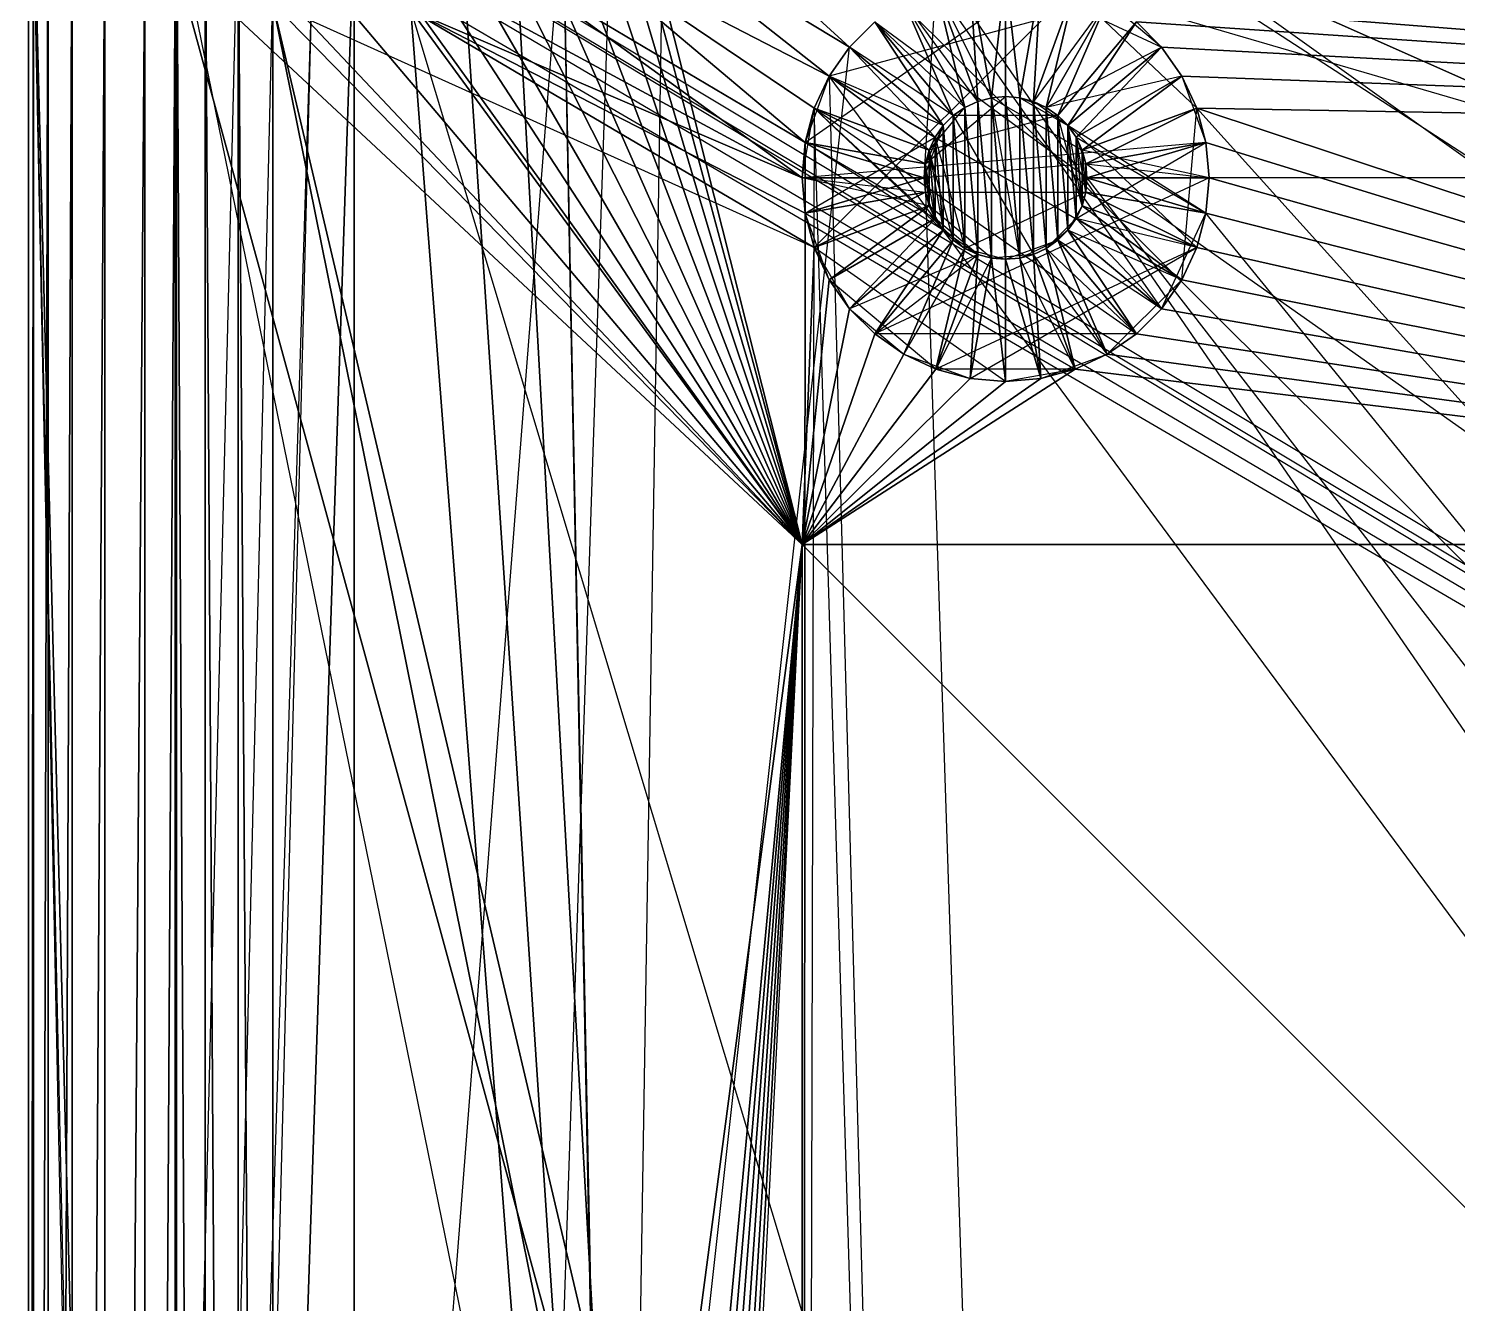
# Model space of a CAD drawing. Extents: x -139 to 143, y -92 to 96.
# Drawn here: x -138.63 to -97.39, y 39.6 to 76.38 of the extents above; entities that cross this region are included whole.
import ezdxf

# ---------------------------------------------------------------- set-up
doc = ezdxf.new("R2010")
doc.units = 0
doc.layers.get('0').update_dxf_attribs({"linetype": 'CONTINUOUS'})

msp = doc.modelspace()

# ---------------------------------------------------------------- linework, layer by layer
at = {"color": 7}
for points in [[(133.958, 95.572, -0.822), (-129.233, 95.572, -0.822), (-124.985, 91.342, -0.822), (133.958, 95.572, -0.822), (-129.233, 95.572, -0.822), (-124.985, 91.342, -0.822), (-129.233, 95.572, -0.822), (-125.885, 91.972, -0.822), (-124.985, 91.342, -0.822), (-125.885, 91.972, -0.822), (-129.233, 95.572, -0.822), (-126.943, 92.465, -0.822), (-125.885, 91.972, -0.822), (-126.943, 92.465, -0.822), (-129.233, 95.572, -0.822), (-128.07, 92.768, -0.822), (-126.943, 92.465, -0.822), (-128.07, 92.768, -0.822), (-129.233, 95.572, -0.822), (-129.233, 92.869, -0.822), (-128.07, 92.768, -0.822), (143.358, -83.022, -0.587)], [(-129.233, -89.72, -0.822), (-129.233, 92.869, -0.587), (-129.233, 95.572, -0.822), (-129.233, 95.572, -0.587), (-129.233, 92.869, -0.587), (-129.233, 95.572, -0.822), (-129.233, 92.869, -0.587), (-129.233, 92.869, -0.822), (-129.233, 95.572, -0.822), (133.958, -92.422, -0.822)], [(133.958, 95.572, 5.052), (-129.233, 95.572, -0.587), (133.958, 95.572, 5.052), (-129.233, 95.572, 5.052), (-129.233, 95.572, -0.587), (-129.233, -92.422, -0.587), (133.958, -92.422, -0.822), (-129.233, -92.422, -0.822), (-129.233, -92.422, -0.587), (-129.233, -92.422, -0.587), (133.958, -92.422, -0.587)], [(132.326, -92.279, 5.052), (-127.601, -92.279, 5.052), (-126.019, -91.855, 5.052), (132.326, -92.279, 5.052), (-127.601, -92.279, 5.052), (133.958, -92.422, 5.052), (-129.233, -92.422, 5.052), (-127.601, -92.279, 5.052), (-121.422, 91.342, 5.052), (126.757, 92.214, 5.052)], [(126.147, 91.342, 5.287), (-121.422, 91.342, 5.052), (126.147, 91.342, 5.287), (-121.422, 91.342, 5.287), (-121.422, 91.342, 5.052), (-131.583, 79.906, -5.287), (-131.583, 77.107, -0.587), (-131.583, 79.906, -0.587), (-131.583, 79.906, -5.287), (-131.583, 77.107, -0.587), (-131.583, -73.958, -0.587), (-131.583, 77.107, -0.117), (-131.583, 77.107, -0.587), (-131.583, 79.906, -5.287), (-131.583, -73.958, -0.587), (-131.583, 77.107, -0.587), (-131.583, 79.906, -5.287), (-131.583, -76.757, -5.287)], [(-122.94, -80.732, 5.287), (-66.961, 61.498, 5.287), (-122.536, 86.172, 5.287), (-121.422, 91.342, 5.287), (-66.961, 61.498, 5.287), (-121.422, -88.192, 5.287)], [(69.399, 47.859, 5.287), (-121.422, 91.342, 5.287), (-17.612, 73.247, 5.287), (-57.561, 73.247, 5.287), (-121.422, 91.342, 5.287), (-66.961, 12.149, 5.287), (-57.561, 21.549, 5.287), (-66.961, -9, 5.287), (-66.961, 12.149, 5.287), (-66.961, 61.498, 5.287), (-57.561, 21.549, 5.287), (-66.961, 12.149, 5.287), (-66.961, 61.498, 5.287), (-57.561, 21.549, 5.287), (-66.961, 61.498, 5.287), (-57.561, 73.247, 5.287), (-57.561, 21.549, 5.287), (-122.536, 86.172, 5.287), (-66.961, 61.498, 5.287), (-116.309, 61.498, 5.287), (-122.536, 86.172, 5.287), (-17.612, 73.247, 5.287), (-121.422, 91.342, 5.287), (126.147, 91.342, 5.287)], [(133.958, -92.422, -0.587), (-134.403, -78.774, -0.822), (-134.403, 81.923, -5.287), (-134.403, 81.923, -0.822), (-134.403, -78.774, -0.822), (-134.403, 81.923, -5.287), (-134.403, -78.774, -0.822), (-134.403, -78.774, -5.287), (-134.403, 81.923, -5.287), (-134.403, -75.211, 5.287), (-134.403, 78.361, 5.052), (-134.403, 78.361, 5.287), (-134.403, -75.211, 5.287), (-134.403, 78.361, 5.052), (-134.403, -75.211, 5.287), (-134.403, -75.211, 5.052), (-134.403, 78.361, 5.052), (128.158, 89.521, -5.287), (-122.968, 88.522, -5.287), (127.692, 88.522, -5.287)], [(124.893, -85.372, -0.587), (-122.968, -85.372, -5.287), (127.692, -85.372, -5.287), (-120.169, -85.372, -0.587), (-122.968, -85.372, -5.287), (124.893, -85.372, -0.587), (-120.169, -85.372, -0.587), (-122.968, -85.372, -5.287), (-120.169, -85.372, -0.587), (-122.968, -85.372, -0.587), (-122.968, -85.372, -5.287), (-120.169, 88.522, -0.117), (124.893, 88.522, -0.587), (-120.169, 88.522, -0.587), (-120.169, 88.522, -0.117), (124.893, 88.522, -0.587), (-120.169, 88.522, -0.117), (124.893, 88.522, -0.117)], [(-5.708, 77.858, -0.117), (-66.961, 61.498, -0.117), (-57.561, 21.549, -0.117), (-57.561, 73.247, -0.117), (-66.961, 61.498, -0.117), (-57.561, 21.549, -0.117), (-66.961, 12.149, -0.117), (-57.561, -18.4, -0.117), (-57.561, 21.549, -0.117), (-57.561, 21.549, -0.117), (-66.961, 61.498, -0.117), (-66.961, 12.149, -0.117), (-57.561, 21.549, -0.117), (-104.914, 74.082, -0.117), (-66.961, 61.498, -0.117), (-57.561, 73.247, -0.117), (-104.914, 74.082, -0.117), (-120.169, 88.522, -0.117), (-57.561, 73.247, -0.117), (-5.708, 77.858, -0.117), (-120.169, 88.522, -0.117), (-120.169, 88.522, -0.117), (-5.708, 77.858, -0.117)], [(124.893, 88.522, -0.117), (-120.169, 88.522, -0.117), (-66.961, 61.498, -0.117), (-104.649, 73.093, -0.117), (-104.559, 72.072, -0.117), (-66.961, 61.498, -0.117)], [(-135.931, -83.022, 5.287), (-122.638, 87.335, 5.287)], [(-138.633, -83.022, 5.052), (-138.633, 86.172, -0.587), (-138.633, 86.172, 5.052), (-138.633, -83.022, 5.052), (-138.633, -83.022, -0.587), (-138.633, 86.172, -0.587), (-138.633, -83.022, 5.052), (-138.633, -83.022, -0.587), (-138.633, 86.172, -0.587), (-138.633, -83.022, -0.587), (-138.633, 86.172, -0.822), (-138.633, 86.172, -0.587), (-138.633, 86.172, -0.822), (-138.633, -83.022, -0.587), (-138.633, -83.022, -0.822), (-138.633, 86.172, -0.822), (140.553, 85.009, -0.822)], [(143.358, -83.022, -0.822), (-138.633, 86.172, -0.822), (-134.403, 81.923, -0.822), (-135.033, 82.823, -0.822), (-138.633, 86.172, -0.822), (-134.403, 81.923, -0.822), (-138.633, 86.172, -0.822), (-134.403, -78.774, -0.822), (-134.403, 81.923, -0.822), (-138.633, 86.172, -0.822), (-135.033, 82.823, -0.822), (-135.527, 83.881, -0.822), (-138.633, 86.172, -0.822), (-138.633, -83.022, -0.822)], [(-134.403, -78.774, -0.822), (-138.633, 86.172, -0.822), (-138.633, -83.022, -0.822), (-138.633, 86.172, -0.822), (-135.527, 83.881, -0.822), (-135.829, 85.009, -0.822), (-138.633, 86.172, -0.822), (-134.403, -78.774, -0.822)], [(-134.403, -78.774, -0.822), (-138.633, 86.172, -0.822), (-135.829, 85.009, -0.822), (-135.931, 86.172, -0.822), (-138.633, 86.172, -0.822), (-135.033, -79.674, -0.822)], [(140.655, 86.172, -0.822), (-135.931, 86.172, -0.587), (-138.633, 86.172, -0.822), (-135.931, 86.172, -0.822), (-135.931, 86.172, -0.587), (-138.633, 86.172, -0.822), (-135.931, 86.172, -0.587), (-138.633, 86.172, -0.587), (-138.633, 86.172, -0.822), (-135.275, -75.822, 5.052), (-134.403, 78.361, 5.052), (-134.403, -75.211, 5.052)], [(-138.633, -83.022, 5.052), (-138.49, 84.54, 5.052), (-138.633, -83.022, 5.052), (-138.633, 86.172, 5.052), (-138.49, 84.54, 5.052), (143.215, -81.39, 5.052)], [(-123.433, -79.674, 5.287), (-116.309, 61.498, 5.287), (-122.638, 85.009, 5.287), (-122.536, 86.172, 5.287), (-116.309, 61.498, 5.287), (-124.103, -78.717, 5.287)], [(-124.103, -78.717, 5.287), (-116.309, 61.498, 5.287), (-122.94, 83.881, 5.287), (-122.638, 85.009, 5.287), (-116.309, 61.498, 5.287), (-124.929, -77.892, 5.287)], [(-138.633, -83.022, 5.052), (-138.49, 84.54, 5.052), (-138.49, -81.39, 5.052)], [(-138.49, -81.39, 5.052), (-138.49, 84.54, 5.052), (-138.066, 82.957, 5.052), (-138.49, -81.39, 5.052)], [(-135.527, 83.881, -0.587), (140.655, -83.022, -0.587)], [(-135.527, 83.881, 5.287), (143.358, -83.022, 5.052)], [(-124.929, -77.892, 5.287), (-116.309, 61.498, 5.287), (-123.433, 82.823, 5.287), (-122.94, 83.881, 5.287), (-116.309, 61.498, 5.287), (-125.885, -77.222, 5.287)], [(-138.49, -81.39, 5.052), (-138.066, 82.957, 5.052), (-138.066, -79.808, 5.052)], [(-138.066, -79.808, 5.052), (-138.066, 82.957, 5.052), (-137.374, 81.472, 5.052), (-138.066, -79.808, 5.052)], [(-135.033, 82.823, 5.287), (-116.309, -9, 5.287)], [(-125.885, -77.222, 5.287), (-116.309, 61.498, 5.287), (-124.103, 81.867, 5.287), (-123.433, 82.823, 5.287), (-116.309, 61.498, 5.287), (-126.943, -76.729, 5.287)], [(-133.538, -77.892, -5.287), (-134.364, 81.867, -5.287), (-134.403, 81.923, -5.287), (-134.364, -78.717, -5.287), (-134.364, 81.867, -5.287), (-134.403, 81.923, -5.287), (-134.364, -78.717, -5.287), (-134.403, 81.923, -5.287), (-134.403, -78.774, -5.287)], [(-132.582, -77.222, -5.287), (-133.538, 81.042, -5.287), (-134.364, 81.867, -5.287), (-133.538, -77.892, -5.287), (-133.538, 81.042, -5.287), (-134.364, 81.867, -5.287), (-134.364, 81.867, -5.287), (-134.364, -78.717, -5.287)], [(-126.943, -76.729, 5.287), (-116.309, 61.498, 5.287), (-124.929, 81.042, 5.287), (-124.103, 81.867, 5.287), (-116.309, 61.498, 5.287), (-128.07, -76.427, 5.287)], [(-138.066, -79.808, 5.052), (-137.374, 81.472, 5.052), (-137.374, -78.323, 5.052)], [(-137.374, -78.323, 5.052), (-137.374, 81.472, 5.052), (-136.434, 80.13, 5.052), (-137.374, -78.323, 5.052)], [(-116.309, 1.575, -0.117), (-131.583, 77.107, -0.117), (-131.583, -73.958, -0.117), (-114.934, 75.849, -0.117), (-122.033, 80.13, -0.117), (-115.522, 75.01, -0.117), (-114.934, 75.849, -0.117), (-122.033, 80.13, -0.117), (-114.934, 75.849, -0.117), (-121.093, 81.472, -0.117)], [(-121.093, 81.472, -0.117), (-114.934, 75.849, -0.117), (-114.21, 76.573, -0.117)], [(-135.275, -75.822, 5.287), (-131.524, 79.879, 5.287), (-134.403, 78.361, 5.287), (-132.582, 80.372, 5.287), (-131.524, 79.879, 5.287), (-132.582, 80.372, 5.287), (-134.403, 78.361, 5.287), (-133.538, 81.042, 5.287), (-132.582, 80.372, 5.287), (-136.434, -76.98, 5.287)], [(-131.583, -76.757, -5.287), (-132.582, 80.372, -5.287), (-133.538, 81.042, -5.287), (-132.582, -77.222, -5.287), (-132.582, 80.372, -5.287), (-133.538, 81.042, -5.287), (-133.538, 81.042, -5.287), (-133.538, -77.892, -5.287)], [(-128.07, -76.427, 5.287), (-116.309, 61.498, 5.287), (-125.885, 80.372, 5.287), (-124.929, 81.042, 5.287), (-116.309, 61.498, 5.287), (-129.233, -76.325, 5.287)], [(-137.374, -78.323, 5.052), (-136.434, 80.13, 5.052), (-136.434, -76.98, 5.052)], [(-136.434, -76.98, 5.052), (-136.434, 80.13, 5.052), (-135.275, 78.971, 5.052), (-136.434, -76.98, 5.052)], [(-129.233, -76.325, 5.287), (-116.309, 61.498, 5.287), (-126.943, 79.879, 5.287), (-125.885, 80.372, 5.287), (-116.309, 61.498, 5.287), (-134.403, 78.361, 5.287), (-116.309, 12.149, 5.287), (-134.403, -75.211, 5.287), (-134.403, 78.361, 5.287), (-116.309, 61.498, 5.287), (-128.07, 79.576, 5.287), (-126.943, 79.879, 5.287), (-116.309, 61.498, 5.287), (-116.309, -58.348, 5.287)], [(137.306, -77.222, -5.287), (-132.582, 80.372, -5.287), (-131.583, -76.757, -5.287), (-131.583, 79.906, -5.287), (-132.582, 80.372, -5.287), (-132.582, 80.372, -5.287), (-132.582, -77.222, -5.287)], [(-119.977, -84.655, -0.117), (-123.191, 78.971, -0.117), (-115.522, 75.01, -0.117), (-122.033, 80.13, -0.117), (-123.191, 78.971, -0.117), (-119.977, -81.39, -0.117)], [(-134.403, -75.211, 5.287), (-130.396, 79.576, 5.287), (-134.403, 78.361, 5.287), (-131.524, 79.879, 5.287), (-130.396, 79.576, 5.287), (-135.275, -75.822, 5.287)], [(-131.583, -73.958, -0.587), (-131.583, 79.906, -5.287), (-131.583, -76.757, -5.287)], [(-134.403, -75.211, 5.287), (-116.309, 61.498, 5.287), (-129.233, 79.475, 5.287), (-128.07, 79.576, 5.287), (-116.309, 61.498, 5.287), (-134.403, -75.211, 5.287)], [(-134.403, -75.211, 5.287), (-129.233, 79.475, 5.287), (-134.403, 78.361, 5.287), (-130.396, 79.576, 5.287), (-129.233, 79.475, 5.287), (-134.403, -75.211, 5.287)], [(-134.403, -75.211, 5.287), (-129.233, 79.475, 5.287), (-116.309, 61.498, 5.287), (-134.403, 78.361, 5.287), (-129.233, 79.475, 5.287), (-134.403, -75.211, 5.287)], [(-136.434, -76.98, 5.052), (-135.275, 78.971, 5.052), (-135.275, -75.822, 5.052)], [(-135.275, -75.822, 5.052), (-135.275, 78.971, 5.052), (-134.403, 78.361, 5.052), (-135.275, -75.822, 5.052)], [(-116.309, -68.923, -0.117), (-124.534, 78.032, -0.117), (-116.22, 73.093, -0.117), (-123.191, 78.971, -0.117), (-124.534, 78.032, -0.117), (-116.309, -68.923, -0.117)], [(-4.688, -74.798, -0.117), (-115.522, 75.01, -0.117), (-123.191, 78.971, -0.117), (-115.955, 74.082, -0.117), (-115.522, 75.01, -0.117), (-111.454, -74.708, -0.117)], [(-111.454, -74.708, -0.117), (-115.955, 74.082, -0.117), (-123.191, 78.971, -0.117), (-116.22, 73.093, -0.117), (-115.955, 74.082, -0.117), (-116.309, -68.923, -0.117)], [(-116.309, -58.348, 5.287), (-116.309, 12.149, 5.287), (-134.403, 78.361, 5.287), (-116.309, 61.498, 5.287), (-116.309, 12.149, 5.287), (-134.403, -75.211, 5.287)], [(-116.309, -68.923, -0.117), (-126.019, 77.339, -0.117), (-116.309, 72.072, -0.117), (-124.534, 78.032, -0.117), (-126.019, 77.339, -0.117), (-116.309, -68.923, -0.117)], [(-116.309, -68.923, -0.117), (-116.22, 73.093, -0.117), (-124.534, 78.032, -0.117), (-116.309, 72.072, -0.117), (-116.22, 73.093, -0.117), (-116.309, -68.923, -0.117)], [(-111.454, 77.858, -9.4), (-110.842, 74.387, -9.4), (-110.434, 77.947, -9.4)], [(-110.434, 77.947, -9.4), (-110.842, 74.387, -9.4), (-110.434, 74.422, -9.4), (-110.434, 77.947, -9.4)], [(-110.434, 77.947, -9.4), (-105.934, 75.849, -9.4), (-106.658, 76.573, -0.117)], [(-110.434, 77.947, -9.4), (-110.026, 74.387, -9.4), (-109.414, 77.858, -9.4)], [(-110.434, 77.947, -9.4), (-110.434, 74.422, -9.4), (-110.026, 74.387, -9.4), (-110.434, 77.947, -9.4)], [(-108.425, 77.593, -0.117), (-115.955, 70.063, -0.117), (-127.601, 76.915, -0.117), (-116.309, 61.498, -0.117), (-115.955, 70.063, -0.117), (-131.583, 77.107, -0.117), (-116.309, 61.498, -0.117), (-130.866, 76.915, -0.117)], [(-2.338, 72.072, -9.4), (-104.559, 72.072, -9.4), (-104.649, 73.093, -0.117), (-104.649, 73.093, -9.4), (-104.559, 72.072, -9.4), (-104.649, 73.093, -0.117), (-104.559, 72.072, -9.4), (-104.559, 72.072, -0.117), (-104.649, 73.093, -0.117), (-116.309, 72.072, -0.117), (-116.22, 73.093, -9.4), (-116.22, 73.093, -0.117), (-116.309, 72.072, -0.117), (-116.22, 73.093, -9.4), (-116.309, 72.072, -0.117), (-116.309, 72.072, -9.4), (-116.22, 73.093, -9.4), (-109.414, 77.858, -0.117)], [(-111.454, 77.858, -9.4), (-109.414, 66.287, -0.117), (-108.425, 66.552, -9.4), (-109.414, 66.287, -9.4), (-109.414, 66.287, -0.117), (-108.425, 66.552, -9.4), (-109.414, 66.287, -0.117), (-108.425, 66.552, -0.117), (-108.425, 66.552, -9.4), (-110.434, 66.198, -0.117), (-109.414, 66.287, -9.4), (-110.434, 66.198, -9.4), (-110.434, 66.198, -0.117), (-109.414, 66.287, -9.4), (-110.434, 66.198, -0.117), (-109.414, 66.287, -0.117), (-109.414, 66.287, -9.4), (-107.497, 66.985, -0.117), (-106.658, 67.572, -9.4), (-107.497, 66.985, -9.4), (-107.497, 66.985, -0.117), (-106.658, 67.572, -9.4), (-107.497, 66.985, -0.117), (-106.658, 67.572, -0.117), (-106.658, 67.572, -9.4), (-114.21, 67.572, -0.117), (-114.934, 68.296, -9.4), (-114.934, 68.296, -0.117), (-114.21, 67.572, -0.117), (-114.934, 68.296, -9.4), (-114.21, 67.572, -0.117), (-114.21, 67.572, -9.4), (-114.934, 68.296, -9.4), (-113.371, 66.985, -0.117), (-112.443, 66.552, -9.4), (-113.371, 66.985, -9.4), (-113.371, 66.985, -0.117), (-112.443, 66.552, -9.4), (-113.371, 66.985, -0.117), (-112.443, 66.552, -0.117), (-112.443, 66.552, -9.4), (-115.522, 69.135, -0.117), (-115.955, 70.063, -9.4), (-115.955, 70.063, -0.117), (-115.522, 69.135, -0.117), (-115.955, 70.063, -9.4), (-115.522, 69.135, -0.117), (-115.522, 69.135, -9.4), (-115.955, 70.063, -9.4), (-114.934, 68.296, -0.117), (-115.522, 69.135, -9.4), (-115.522, 69.135, -0.117), (-114.934, 68.296, -0.117), (-115.522, 69.135, -9.4), (-114.934, 68.296, -0.117), (-114.934, 68.296, -9.4), (-115.522, 69.135, -9.4), (-116.22, 71.052, -0.117), (-116.309, 72.072, -9.4), (-116.309, 72.072, -0.117), (-116.22, 71.052, -0.117), (-116.309, 72.072, -9.4), (-116.22, 71.052, -0.117), (-116.22, 71.052, -9.4), (-116.309, 72.072, -9.4), (-115.955, 74.082, -0.117), (-115.522, 75.01, -9.4), (-115.522, 75.01, -0.117), (-115.955, 74.082, -0.117), (-115.522, 75.01, -9.4), (-115.955, 74.082, -0.117), (-115.955, 74.082, -9.4), (-115.522, 75.01, -9.4), (-116.22, 73.093, -0.117), (-115.955, 74.082, -9.4), (-115.955, 74.082, -0.117), (-116.22, 73.093, -0.117), (-115.955, 74.082, -9.4), (-116.22, 73.093, -0.117), (-116.22, 73.093, -9.4), (-115.955, 74.082, -9.4), (-106.658, 67.572, -9.4), (-105.934, 68.296, -0.117), (-105.934, 68.296, -9.4), (-106.658, 67.572, -9.4), (-105.934, 68.296, -0.117), (-106.658, 67.572, -9.4), (-106.658, 67.572, -0.117), (-105.934, 68.296, -0.117), (-104.649, 71.052, -9.4), (-104.559, 72.072, -0.117), (-104.559, 72.072, -9.4), (-104.649, 71.052, -9.4), (-104.559, 72.072, -0.117), (-104.649, 71.052, -9.4), (-104.649, 71.052, -0.117), (-104.559, 72.072, -0.117), (-114.21, 67.572, -0.117), (-113.371, 66.985, -9.4), (-114.21, 67.572, -9.4), (-114.21, 67.572, -0.117), (-113.371, 66.985, -9.4), (-114.21, 67.572, -0.117), (-113.371, 66.985, -0.117), (-113.371, 66.985, -9.4), (-111.454, 66.287, -0.117), (-110.434, 66.198, -9.4), (-111.454, 66.287, -9.4), (-111.454, 66.287, -0.117), (-110.434, 66.198, -9.4), (-111.454, 66.287, -0.117), (-110.434, 66.198, -0.117), (-110.434, 66.198, -9.4), (-115.955, 70.063, -0.117), (-116.22, 71.052, -9.4), (-116.22, 71.052, -0.117), (-115.955, 70.063, -0.117), (-116.22, 71.052, -9.4), (-115.955, 70.063, -0.117), (-115.955, 70.063, -9.4), (-116.22, 71.052, -9.4), (-108.425, 66.552, -0.117), (-107.497, 66.985, -9.4), (-108.425, 66.552, -9.4), (-108.425, 66.552, -0.117), (-107.497, 66.985, -9.4), (-108.425, 66.552, -0.117), (-107.497, 66.985, -0.117), (-107.497, 66.985, -9.4), (-105.346, 69.135, -9.4), (-104.914, 70.063, -0.117), (-104.914, 70.063, -9.4), (-105.346, 69.135, -9.4), (-104.914, 70.063, -0.117), (-105.346, 69.135, -9.4), (-105.346, 69.135, -0.117), (-104.914, 70.063, -0.117), (-112.443, 66.552, -0.117), (-111.454, 66.287, -9.4), (-112.443, 66.552, -9.4), (-112.443, 66.552, -0.117), (-111.454, 66.287, -9.4), (-112.443, 66.552, -0.117), (-111.454, 66.287, -0.117), (-111.454, 66.287, -9.4), (-104.914, 70.063, -9.4), (-104.649, 71.052, -0.117), (-104.649, 71.052, -9.4), (-104.914, 70.063, -9.4), (-104.649, 71.052, -0.117), (-104.914, 70.063, -9.4), (-104.914, 70.063, -0.117), (-104.649, 71.052, -0.117), (-108.084, 72.072, -0.117), (-108.12, 72.481, -9.4), (-108.12, 72.481, -0.117), (-108.084, 72.072, -0.117), (-108.12, 72.481, -9.4), (-108.084, 72.072, -0.117), (-108.084, 72.072, -9.4), (-108.12, 72.481, -9.4), (-112.784, 72.072, -9.4), (-112.748, 72.481, -0.117), (-112.748, 72.481, -9.4), (-112.784, 72.072, -9.4), (-112.748, 72.481, -0.117), (-112.784, 72.072, -9.4), (-112.784, 72.072, -0.117), (-112.748, 72.481, -0.117), (-110.434, 74.422, -0.117), (-110.026, 74.387, -9.4), (-110.434, 74.422, -9.4), (-110.434, 74.422, -0.117), (-110.026, 74.387, -9.4), (-110.434, 74.422, -0.117), (-110.026, 74.387, -0.117), (-110.026, 74.387, -9.4), (-108.634, 73.583, -0.117), (-108.924, 73.873, -9.4), (-108.924, 73.873, -0.117), (-108.634, 73.583, -0.117), (-108.924, 73.873, -9.4), (-108.634, 73.583, -0.117), (-108.634, 73.583, -9.4), (-108.924, 73.873, -9.4), (-111.945, 73.873, -0.117), (-111.609, 74.108, -9.4), (-111.945, 73.873, -9.4), (-111.945, 73.873, -0.117), (-111.609, 74.108, -9.4), (-111.945, 73.873, -0.117), (-111.609, 74.108, -0.117), (-111.609, 74.108, -9.4), (-111.238, 74.281, -0.117), (-110.842, 74.387, -9.4), (-111.238, 74.281, -9.4), (-111.238, 74.281, -0.117), (-110.842, 74.387, -9.4), (-111.238, 74.281, -0.117), (-110.842, 74.387, -0.117), (-110.842, 74.387, -9.4), (-108.226, 72.876, -0.117), (-108.399, 73.247, -9.4), (-108.399, 73.247, -0.117), (-108.226, 72.876, -0.117), (-108.399, 73.247, -9.4), (-108.226, 72.876, -0.117), (-108.226, 72.876, -9.4), (-108.399, 73.247, -9.4), (-108.12, 72.481, -0.117), (-108.226, 72.876, -9.4), (-108.226, 72.876, -0.117), (-108.12, 72.481, -0.117), (-108.226, 72.876, -9.4), (-108.12, 72.481, -0.117), (-108.12, 72.481, -9.4), (-108.226, 72.876, -9.4), (-108.399, 73.247, -0.117), (-108.634, 73.583, -9.4), (-108.634, 73.583, -0.117), (-108.399, 73.247, -0.117), (-108.634, 73.583, -9.4), (-108.399, 73.247, -0.117), (-108.399, 73.247, -9.4), (-108.634, 73.583, -9.4), (-109.63, 74.281, -0.117), (-109.259, 74.108, -9.4), (-109.63, 74.281, -9.4), (-109.63, 74.281, -0.117), (-109.259, 74.108, -9.4), (-109.63, 74.281, -0.117), (-109.259, 74.108, -0.117), (-109.259, 74.108, -9.4), (-110.026, 74.387, -0.117), (-109.63, 74.281, -9.4), (-110.026, 74.387, -9.4), (-110.026, 74.387, -0.117), (-109.63, 74.281, -9.4), (-110.026, 74.387, -0.117), (-109.63, 74.281, -0.117), (-109.63, 74.281, -9.4), (-109.259, 74.108, -0.117), (-108.924, 73.873, -9.4), (-109.259, 74.108, -9.4), (-109.259, 74.108, -0.117), (-108.924, 73.873, -9.4), (-109.259, 74.108, -0.117), (-108.924, 73.873, -0.117), (-108.924, 73.873, -9.4), (-112.642, 72.876, -9.4), (-112.469, 73.247, -0.117), (-112.469, 73.247, -9.4), (-112.642, 72.876, -9.4), (-112.469, 73.247, -0.117), (-112.642, 72.876, -9.4), (-112.642, 72.876, -0.117), (-112.469, 73.247, -0.117), (-112.469, 73.247, -9.4), (-112.234, 73.583, -0.117), (-112.234, 73.583, -9.4), (-112.469, 73.247, -9.4), (-112.234, 73.583, -0.117), (-112.469, 73.247, -9.4), (-112.469, 73.247, -0.117), (-112.234, 73.583, -0.117), (-112.748, 72.481, -9.4), (-112.642, 72.876, -0.117), (-112.642, 72.876, -9.4), (-112.748, 72.481, -9.4), (-112.642, 72.876, -0.117), (-112.748, 72.481, -9.4), (-112.748, 72.481, -0.117), (-112.642, 72.876, -0.117), (-111.609, 74.108, -0.117), (-111.238, 74.281, -9.4), (-111.609, 74.108, -9.4), (-111.609, 74.108, -0.117), (-111.238, 74.281, -9.4), (-111.609, 74.108, -0.117), (-111.238, 74.281, -0.117), (-111.238, 74.281, -9.4), (-110.842, 74.387, -0.117), (-110.434, 74.422, -9.4), (-110.842, 74.387, -9.4), (-110.842, 74.387, -0.117), (-110.434, 74.422, -9.4), (-110.842, 74.387, -0.117), (-110.434, 74.422, -0.117), (-110.434, 74.422, -9.4), (-110.026, 69.758, -0.117), (-110.434, 69.723, -9.4), (-110.026, 69.758, -9.4), (-110.026, 69.758, -0.117), (-110.434, 69.723, -9.4), (-110.026, 69.758, -0.117), (-110.434, 69.723, -0.117), (-110.434, 69.723, -9.4), (-108.924, 70.272, -0.117), (-108.634, 70.562, -9.4), (-108.634, 70.562, -0.117), (-108.924, 70.272, -0.117), (-108.634, 70.562, -9.4), (-108.924, 70.272, -0.117), (-108.924, 70.272, -9.4), (-108.634, 70.562, -9.4), (-109.259, 70.037, -0.117), (-109.63, 69.864, -9.4), (-109.259, 70.037, -9.4), (-109.259, 70.037, -0.117), (-109.63, 69.864, -9.4), (-109.259, 70.037, -0.117), (-109.63, 69.864, -0.117), (-109.63, 69.864, -9.4), (-110.842, 69.758, -0.117), (-111.238, 69.864, -9.4), (-110.842, 69.758, -9.4), (-110.842, 69.758, -0.117), (-111.238, 69.864, -9.4), (-110.842, 69.758, -0.117), (-111.238, 69.864, -0.117), (-111.238, 69.864, -9.4), (-112.469, 70.898, -9.4), (-112.642, 71.269, -0.117), (-112.642, 71.269, -9.4), (-112.469, 70.898, -9.4), (-112.642, 71.269, -0.117), (-112.469, 70.898, -9.4), (-112.469, 70.898, -0.117), (-112.642, 71.269, -0.117), (-112.234, 70.562, -9.4), (-112.469, 70.898, -0.117), (-112.469, 70.898, -9.4), (-112.234, 70.562, -9.4), (-112.469, 70.898, -0.117), (-112.234, 70.562, -9.4), (-112.234, 70.562, -0.117), (-112.469, 70.898, -0.117), (-112.748, 71.664, -9.4), (-112.784, 72.072, -0.117), (-112.784, 72.072, -9.4), (-112.748, 71.664, -9.4), (-112.784, 72.072, -0.117), (-112.748, 71.664, -9.4), (-112.748, 71.664, -0.117), (-112.784, 72.072, -0.117), (-112.234, 73.583, -9.4), (-111.945, 73.873, -0.117), (-111.945, 73.873, -9.4), (-112.234, 73.583, -9.4), (-111.945, 73.873, -0.117), (-112.234, 73.583, -9.4), (-112.234, 73.583, -0.117), (-111.945, 73.873, -0.117), (-109.63, 69.864, -0.117), (-110.026, 69.758, -9.4), (-109.63, 69.864, -9.4), (-109.63, 69.864, -0.117), (-110.026, 69.758, -9.4), (-109.63, 69.864, -0.117), (-110.026, 69.758, -0.117), (-110.026, 69.758, -9.4), (-108.924, 70.272, -0.117), (-109.259, 70.037, -9.4), (-108.924, 70.272, -9.4), (-108.924, 70.272, -0.117), (-109.259, 70.037, -9.4), (-108.924, 70.272, -0.117), (-109.259, 70.037, -0.117), (-109.259, 70.037, -9.4), (-108.399, 70.898, -0.117), (-108.226, 71.269, -9.4), (-108.226, 71.269, -0.117), (-108.399, 70.898, -0.117), (-108.226, 71.269, -9.4), (-108.399, 70.898, -0.117), (-108.399, 70.898, -9.4), (-108.226, 71.269, -9.4), (-108.634, 70.562, -0.117), (-108.399, 70.898, -9.4), (-108.399, 70.898, -0.117), (-108.634, 70.562, -0.117), (-108.399, 70.898, -9.4), (-108.634, 70.562, -0.117), (-108.634, 70.562, -9.4), (-108.399, 70.898, -9.4), (-108.226, 71.269, -0.117), (-108.12, 71.664, -9.4), (-108.12, 71.664, -0.117), (-108.226, 71.269, -0.117), (-108.12, 71.664, -9.4), (-108.226, 71.269, -0.117), (-108.226, 71.269, -9.4), (-108.12, 71.664, -9.4), (-111.609, 70.037, -0.117), (-111.945, 70.272, -9.4), (-111.609, 70.037, -9.4), (-111.609, 70.037, -0.117), (-111.945, 70.272, -9.4), (-111.609, 70.037, -0.117), (-111.945, 70.272, -0.117), (-111.945, 70.272, -9.4), (-111.945, 70.272, -9.4), (-112.234, 70.562, -0.117), (-112.234, 70.562, -9.4), (-111.945, 70.272, -9.4), (-112.234, 70.562, -0.117), (-111.945, 70.272, -9.4), (-111.945, 70.272, -0.117), (-112.234, 70.562, -0.117), (-111.238, 69.864, -0.117), (-111.609, 70.037, -9.4), (-111.238, 69.864, -9.4), (-111.238, 69.864, -0.117), (-111.609, 70.037, -9.4), (-111.238, 69.864, -0.117), (-111.609, 70.037, -0.117), (-111.609, 70.037, -9.4), (-110.434, 69.723, -0.117), (-110.842, 69.758, -9.4), (-110.434, 69.723, -9.4), (-110.434, 69.723, -0.117), (-110.842, 69.758, -9.4), (-110.434, 69.723, -0.117), (-110.842, 69.758, -0.117), (-110.842, 69.758, -9.4), (-112.642, 71.269, -9.4), (-112.748, 71.664, -0.117), (-112.748, 71.664, -9.4), (-112.642, 71.269, -9.4), (-112.748, 71.664, -0.117), (-112.642, 71.269, -9.4), (-112.642, 71.269, -0.117), (-112.748, 71.664, -0.117), (-108.12, 71.664, -0.117), (-108.084, 72.072, -9.4), (-108.084, 72.072, -0.117), (-108.12, 71.664, -0.117), (-108.084, 72.072, -9.4), (-108.12, 71.664, -0.117), (-108.12, 71.664, -9.4), (-108.084, 72.072, -9.4), (1.187, -68.923, -9.4)], [(-114.21, 76.573, -9.4), (-111.945, 73.873, -9.4), (-114.21, 76.573, -9.4), (-112.234, 73.583, -9.4), (-111.945, 73.873, -9.4), (-114.934, 75.849, -9.4), (-112.234, 73.583, -9.4), (-114.21, 76.573, -9.4), (-114.934, 75.849, -9.4), (-112.234, 73.583, -9.4), (-114.934, 75.849, -9.4), (-112.469, 73.247, -9.4), (-112.234, 73.583, -9.4), (-115.522, 75.01, -9.4), (-112.469, 73.247, -9.4), (-114.934, 75.849, -9.4), (-115.522, 75.01, -9.4), (-105.346, 69.135, -9.4), (-108.399, 70.898, -9.4), (-105.934, 68.296, -9.4), (-105.346, 69.135, -9.4), (-108.634, 70.562, -9.4), (-105.934, 68.296, -9.4), (-108.399, 70.898, -9.4), (-108.634, 70.562, -9.4), (-105.934, 68.296, -9.4), (-108.634, 70.562, -9.4), (-106.658, 67.572, -9.4), (-105.934, 68.296, -9.4), (-108.924, 70.272, -9.4), (-106.658, 67.572, -9.4), (-108.634, 70.562, -9.4), (-108.924, 70.272, -9.4), (-106.658, 67.572, -9.4), (-108.924, 70.272, -9.4), (-107.497, 66.985, -9.4), (-106.658, 67.572, -9.4), (-109.259, 70.037, -9.4), (-107.497, 66.985, -9.4), (-108.924, 70.272, -9.4), (-109.259, 70.037, -9.4), (-107.497, 66.985, -9.4), (-109.259, 70.037, -9.4), (-108.425, 66.552, -9.4), (-107.497, 66.985, -9.4), (-109.63, 69.864, -9.4), (-108.425, 66.552, -9.4), (-109.259, 70.037, -9.4), (-109.63, 69.864, -9.4), (-108.425, 66.552, -9.4), (-109.63, 69.864, -9.4), (-109.414, 66.287, -9.4), (-108.425, 66.552, -9.4), (-110.026, 69.758, -9.4), (-109.414, 66.287, -9.4), (-109.63, 69.864, -9.4), (-110.026, 69.758, -9.4), (-110.434, 69.723, -9.4), (-109.414, 66.287, -9.4), (-110.026, 69.758, -9.4), (-110.434, 69.723, -9.4), (-110.434, 69.723, -9.4), (-110.434, 66.198, -9.4), (-109.414, 66.287, -9.4), (-110.434, 69.723, -9.4), (-110.842, 69.758, -9.4), (-110.434, 66.198, -9.4), (-110.434, 69.723, -9.4), (-110.842, 69.758, -9.4), (-111.454, 66.287, -9.4), (-110.842, 69.758, -9.4), (-111.238, 69.864, -9.4), (-111.454, 66.287, -9.4), (-110.842, 69.758, -9.4), (-111.454, 66.287, -9.4), (-110.434, 66.198, -9.4), (-110.842, 69.758, -9.4), (-112.443, 66.552, -9.4), (-111.238, 69.864, -9.4), (-111.609, 70.037, -9.4), (-112.443, 66.552, -9.4), (-113.371, 66.985, -9.4), (-111.609, 70.037, -9.4), (-111.945, 70.272, -9.4), (-113.371, 66.985, -9.4), (-114.21, 67.572, -9.4), (-111.945, 70.272, -9.4), (-112.234, 70.562, -9.4), (-114.21, 67.572, -9.4), (-111.238, 69.864, -9.4), (-112.443, 66.552, -9.4), (-111.454, 66.287, -9.4), (-111.238, 69.864, -9.4), (-114.934, 68.296, -9.4), (-112.234, 70.562, -9.4), (-112.469, 70.898, -9.4), (-114.934, 68.296, -9.4), (-115.522, 69.135, -9.4), (-112.469, 70.898, -9.4), (-112.642, 71.269, -9.4), (-115.522, 69.135, -9.4), (-115.955, 70.063, -9.4), (-112.642, 71.269, -9.4), (-112.748, 71.664, -9.4), (-115.955, 70.063, -9.4), (-116.22, 71.052, -9.4), (-112.748, 71.664, -9.4), (-112.784, 72.072, -9.4), (-116.22, 71.052, -9.4), (-112.469, 73.247, -9.4), (-115.522, 75.01, -9.4), (-112.642, 72.876, -9.4), (-112.469, 73.247, -9.4), (-111.609, 70.037, -9.4), (-113.371, 66.985, -9.4), (-112.443, 66.552, -9.4), (-111.609, 70.037, -9.4), (-115.955, 74.082, -9.4), (-112.642, 72.876, -9.4), (-115.522, 75.01, -9.4), (-115.955, 74.082, -9.4), (-111.945, 70.272, -9.4), (-114.21, 67.572, -9.4), (-113.371, 66.985, -9.4), (-111.945, 70.272, -9.4), (-112.642, 72.876, -9.4), (-115.955, 74.082, -9.4), (-112.748, 72.481, -9.4), (-112.642, 72.876, -9.4), (-112.234, 70.562, -9.4), (-114.934, 68.296, -9.4), (-114.21, 67.572, -9.4), (-112.234, 70.562, -9.4), (-116.22, 73.093, -9.4), (-112.748, 72.481, -9.4), (-115.955, 74.082, -9.4), (-116.22, 73.093, -9.4), (-112.469, 70.898, -9.4), (-115.522, 69.135, -9.4), (-114.934, 68.296, -9.4), (-112.469, 70.898, -9.4), (-112.748, 72.481, -9.4), (-116.22, 73.093, -9.4), (-112.784, 72.072, -9.4), (-112.748, 72.481, -9.4), (-112.642, 71.269, -9.4), (-115.955, 70.063, -9.4), (-115.522, 69.135, -9.4), (-112.642, 71.269, -9.4), (-116.309, 72.072, -9.4), (-112.784, 72.072, -9.4), (-116.22, 73.093, -9.4), (-116.309, 72.072, -9.4), (-112.748, 71.664, -9.4), (-116.22, 71.052, -9.4), (-115.955, 70.063, -9.4), (-112.748, 71.664, -9.4), (-112.784, 72.072, -9.4), (-116.309, 72.072, -9.4), (-116.22, 71.052, -9.4), (-112.784, 72.072, -9.4), (-112.443, 77.593, -0.117)], [(-112.443, 77.593, -9.4), (-111.238, 74.281, -9.4), (-112.443, 77.593, -9.4), (-111.609, 74.108, -9.4), (-111.238, 74.281, -9.4), (-113.371, 77.16, -9.4), (-111.609, 74.108, -9.4), (-112.443, 77.593, -9.4)], [(-111.454, 77.858, -9.4), (-110.842, 74.387, -9.4), (-111.454, 77.858, -9.4), (-111.238, 74.281, -9.4), (-110.842, 74.387, -9.4), (-112.443, 77.593, -9.4), (-111.238, 74.281, -9.4), (-111.454, 77.858, -9.4)], [(-112.443, 77.593, -9.4), (-105.934, 68.296, -9.4), (-105.346, 69.135, -0.117), (-105.346, 69.135, -9.4), (-105.934, 68.296, -9.4), (-105.346, 69.135, -0.117), (-105.934, 68.296, -9.4), (-105.934, 68.296, -0.117), (-105.346, 69.135, -0.117), (-104.914, 74.082, -9.4), (-105.346, 75.01, -0.117), (-105.346, 75.01, -9.4), (-104.914, 74.082, -9.4), (-105.346, 75.01, -0.117), (-104.914, 74.082, -9.4), (-104.914, 74.082, -0.117), (-105.346, 75.01, -0.117), (-104.649, 73.093, -9.4), (-104.914, 74.082, -0.117), (-104.914, 74.082, -9.4), (-104.649, 73.093, -9.4), (-104.914, 74.082, -0.117), (-104.649, 73.093, -9.4), (-104.649, 73.093, -0.117), (-104.914, 74.082, -0.117), (-105.346, 75.01, -9.4), (-105.934, 75.849, -0.117), (-105.934, 75.849, -9.4), (-105.346, 75.01, -9.4), (-105.934, 75.849, -0.117), (-105.346, 75.01, -9.4), (-105.346, 75.01, -0.117), (-105.934, 75.849, -0.117), (-107.497, 77.16, -0.117)], [(-109.414, 77.858, -9.4), (-110.026, 74.387, -9.4), (-109.63, 74.281, -9.4), (-109.414, 77.858, -9.4)], [(-109.414, 77.858, -9.4), (-109.63, 74.281, -9.4), (-108.425, 77.593, -9.4), (-109.63, 74.281, -9.4), (-109.259, 74.108, -9.4), (-108.425, 77.593, -9.4)], [(-107.497, 77.16, -9.4), (-109.259, 74.108, -9.4), (-108.924, 73.873, -9.4), (-107.497, 77.16, -9.4), (-109.63, 74.281, -9.4), (-108.425, 77.593, -9.4)], [(-109.414, 77.858, -0.117), (123.844, 9.736, -0.117)], [(-108.425, 77.593, -9.4), (-109.259, 74.108, -9.4), (-105.934, 75.849, -9.4), (-108.634, 73.583, -9.4), (-108.399, 73.247, -9.4), (-105.934, 75.849, -9.4), (-106.658, 76.573, -9.4), (-108.924, 73.873, -9.4), (-108.634, 73.583, -9.4), (-106.658, 76.573, -9.4)], [(-116.309, -68.923, -0.117), (-127.601, 76.915, -0.117), (-116.309, 72.072, -0.117), (-126.019, 77.339, -0.117), (-127.601, 76.915, -0.117), (-116.309, -68.923, -0.117)], [(-107.497, 77.16, -9.4), (-115.522, 75.01, -0.117), (-114.934, 75.849, -9.4), (-114.934, 75.849, -0.117), (-115.522, 75.01, -0.117), (-114.934, 75.849, -9.4), (-115.522, 75.01, -0.117), (-115.522, 75.01, -9.4), (-114.934, 75.849, -9.4), (-114.934, 75.849, -0.117), (-114.21, 76.573, -9.4)], [(-113.371, 77.16, -9.4), (-111.609, 74.108, -9.4), (-113.371, 77.16, -9.4), (-111.945, 73.873, -9.4), (-111.609, 74.108, -9.4), (-114.21, 76.573, -9.4), (-111.945, 73.873, -9.4), (-113.371, 77.16, -9.4)], [(-107.497, 77.16, -9.4), (-108.924, 73.873, -9.4), (-104.914, 70.063, -9.4), (-108.226, 71.269, -9.4), (-105.346, 69.135, -9.4), (-104.914, 70.063, -9.4), (-108.399, 70.898, -9.4), (-105.346, 69.135, -9.4), (-108.226, 71.269, -9.4), (-108.399, 70.898, -9.4), (-104.649, 73.093, -9.4), (-108.12, 72.481, -9.4), (-108.084, 72.072, -9.4), (-104.649, 73.093, -9.4), (-104.914, 74.082, -9.4), (-108.226, 72.876, -9.4), (-108.12, 72.481, -9.4), (-104.914, 74.082, -9.4), (-105.346, 75.01, -9.4), (-108.399, 73.247, -9.4), (-108.226, 72.876, -9.4), (-105.346, 75.01, -9.4), (-109.259, 74.108, -9.4), (-107.497, 77.16, -9.4)], [(-57.561, 73.247, -0.117), (-106.658, 76.573, -0.117), (-105.934, 75.849, -0.117), (-57.561, 73.247, -0.117), (-107.497, 77.16, -0.117), (-57.561, 73.247, -0.117)], [(-107.497, 77.16, -0.117), (-57.561, 73.247, -0.117), (-107.497, 77.16, -0.117)], [(-106.658, 76.573, -0.117), (-57.561, 73.247, -0.117), (-107.497, 77.16, -0.117)], [(-131.583, -73.958, -0.587), (-131.583, 77.107, -0.117), (-131.583, -73.958, -0.587)], [(-131.583, -73.958, -0.117), (-131.583, 77.107, -0.117), (136.308, 77.107, -0.117)], [(-131.583, 77.107, -0.117), (-116.309, 61.498, -0.117), (-131.583, 77.107, -0.117), (-116.309, 12.149, -0.117), (-116.309, 61.498, -0.117), (-116.309, 12.149, -0.117), (-131.583, 77.107, -0.117), (-116.309, 1.575, -0.117)], [(-116.309, -68.923, -0.117), (-116.309, 61.498, -0.117), (-129.233, 76.772, -0.117), (-130.866, 76.915, -0.117), (-116.309, 61.498, -0.117), (-116.309, -68.923, -0.117)], [(-116.309, -68.923, -0.117), (-116.309, 61.498, -0.117), (-127.601, 76.915, -0.117), (-129.233, 76.772, -0.117), (-116.309, 61.498, -0.117), (-116.309, -68.923, -0.117)], [(-31.712, -18.4, -0.117), (-104.649, 71.052, -0.117), (-66.961, 61.498, -0.117), (-104.559, 72.072, -0.117), (-104.649, 71.052, -0.117), (-104.914, 70.063, -0.117), (-66.961, 61.498, -0.117), (-104.649, 71.052, -0.117), (-104.914, 70.063, -0.117), (-105.346, 69.135, -0.117), (-66.961, 61.498, -0.117), (-104.914, 70.063, -0.117), (-105.346, 69.135, -0.117), (-105.934, 68.296, -0.117), (-66.961, 61.498, -0.117), (-105.346, 69.135, -0.117), (-105.934, 68.296, -0.117), (-106.658, 67.572, -0.117), (-66.961, 61.498, -0.117), (-105.934, 68.296, -0.117), (-106.658, 67.572, -0.117), (-107.497, 66.985, -0.117), (-66.961, 61.498, -0.117), (-106.658, 67.572, -0.117), (-107.497, 66.985, -0.117), (-108.425, 66.552, -0.117), (-66.961, 61.498, -0.117), (-107.497, 66.985, -0.117), (-108.425, 66.552, -0.117), (-116.309, 61.498, -0.117), (-108.425, 66.552, -0.117), (-109.414, 66.287, -0.117), (-116.309, 61.498, -0.117), (-116.309, 61.498, -0.117), (-109.414, 66.287, -0.117), (-110.434, 66.198, -0.117), (-116.309, 61.498, -0.117), (-116.309, 61.498, -0.117), (-110.434, 66.198, -0.117), (-111.454, 66.287, -0.117), (-116.309, 61.498, -0.117), (-108.425, 66.552, -0.117), (-116.309, 61.498, -0.117), (-66.961, 61.498, -0.117), (-108.425, 66.552, -0.117), (-112.443, 66.552, -0.117), (-116.309, 61.498, -0.117), (-111.454, 66.287, -0.117), (-112.443, 66.552, -0.117), (-113.371, 66.985, -0.117), (-116.309, 61.498, -0.117), (-112.443, 66.552, -0.117), (-113.371, 66.985, -0.117), (-114.21, 67.572, -0.117), (-116.309, 61.498, -0.117), (-113.371, 66.985, -0.117), (-114.21, 67.572, -0.117), (-114.934, 68.296, -0.117), (-116.309, 61.498, -0.117), (-114.21, 67.572, -0.117), (-114.934, 68.296, -0.117), (-115.522, 69.135, -0.117), (-116.309, 61.498, -0.117), (-114.934, 68.296, -0.117), (-115.522, 69.135, -0.117), (-115.955, 70.063, -0.117), (-116.309, 61.498, -0.117), (-115.522, 69.135, -0.117), (-115.955, 70.063, -0.117), (-127.601, 76.915, -0.117), (-115.955, 70.063, -0.117), (-116.22, 71.052, -0.117), (-127.601, 76.915, -0.117)], [(-127.601, 76.915, -0.117), (-116.22, 71.052, -0.117), (-116.309, 72.072, -0.117), (-127.601, 76.915, -0.117), (-104.649, 0.555, -0.117)], [(-114.21, 76.573, -0.117), (-114.934, 75.849, -0.117), (-114.21, 76.573, -9.4), (-114.934, 75.849, -0.117), (-114.934, 75.849, -9.4), (-114.21, 76.573, -9.4), (-108.084, 72.072, -9.4), (-104.559, 72.072, -9.4), (-104.649, 73.093, -9.4), (-108.084, 72.072, -9.4), (-108.12, 72.481, -9.4), (-104.649, 73.093, -9.4), (-104.914, 74.082, -9.4), (-108.12, 72.481, -9.4), (-104.559, 72.072, -9.4), (-108.084, 72.072, -9.4), (-104.649, 71.052, -9.4), (-104.559, 72.072, -9.4), (-108.226, 72.876, -9.4), (-104.914, 74.082, -9.4), (-105.346, 75.01, -9.4), (-108.226, 72.876, -9.4), (-108.12, 71.664, -9.4), (-104.649, 71.052, -9.4), (-108.084, 72.072, -9.4), (-108.12, 71.664, -9.4), (-108.399, 73.247, -9.4), (-105.346, 75.01, -9.4), (-105.934, 75.849, -9.4), (-108.399, 73.247, -9.4), (-104.649, 71.052, -9.4), (-108.12, 71.664, -9.4), (-104.914, 70.063, -9.4), (-104.649, 71.052, -9.4), (-108.634, 73.583, -9.4), (-105.934, 75.849, -9.4), (-106.658, 76.573, -9.4), (-108.634, 73.583, -9.4), (-108.226, 71.269, -9.4), (-104.914, 70.063, -9.4), (-108.12, 71.664, -9.4), (-108.226, 71.269, -9.4), (-108.924, 73.873, -9.4), (-106.658, 76.573, -9.4)], [(-106.658, 76.573, -9.4), (-105.934, 75.849, -9.4), (-106.658, 76.573, -0.117), (-105.934, 75.849, -9.4), (-105.934, 75.849, -0.117), (-106.658, 76.573, -0.117)], [(-57.561, 73.247, -0.117), (-105.934, 75.849, -0.117), (-105.346, 75.01, -0.117), (-57.561, 73.247, -0.117)], [(-57.561, 73.247, -0.117), (-105.346, 75.01, -0.117), (-104.914, 74.082, -0.117), (-57.561, 73.247, -0.117)], [(-7.002, 1.167, -0.117), (-108.12, 72.481, -0.117), (-108.12, 71.664, -0.117), (-108.084, 72.072, -0.117), (-108.12, 72.481, -0.117), (-108.226, 72.876, -0.117), (-108.12, 71.664, -0.117), (-108.12, 72.481, -0.117), (-108.226, 72.876, -0.117), (-108.226, 72.876, -0.117), (-108.226, 71.269, -0.117), (-108.12, 71.664, -0.117), (-108.226, 72.876, -0.117), (-108.399, 73.247, -0.117), (-108.226, 71.269, -0.117), (-108.226, 72.876, -0.117), (-108.399, 73.247, -0.117), (-108.399, 73.247, -0.117), (-108.399, 70.898, -0.117), (-108.226, 71.269, -0.117), (-108.399, 73.247, -0.117), (-108.634, 73.583, -0.117), (-108.399, 70.898, -0.117), (-108.399, 73.247, -0.117), (-108.634, 73.583, -0.117), (-108.634, 73.583, -0.117), (-108.634, 70.562, -0.117), (-108.399, 70.898, -0.117), (-108.634, 73.583, -0.117), (-108.924, 73.873, -0.117), (-108.634, 70.562, -0.117), (-108.634, 73.583, -0.117), (-108.924, 73.873, -0.117), (-108.924, 73.873, -0.117), (-108.924, 70.272, -0.117), (-108.634, 70.562, -0.117), (-108.924, 73.873, -0.117), (-109.259, 74.108, -0.117), (-108.924, 70.272, -0.117), (-108.924, 73.873, -0.117), (-109.259, 74.108, -0.117), (-109.259, 74.108, -0.117), (-109.259, 70.037, -0.117), (-108.924, 70.272, -0.117), (-109.259, 74.108, -0.117), (-109.63, 74.281, -0.117), (-109.259, 70.037, -0.117), (-109.259, 74.108, -0.117), (-109.63, 74.281, -0.117), (-109.63, 74.281, -0.117), (-109.63, 69.864, -0.117), (-109.259, 70.037, -0.117), (-109.63, 74.281, -0.117), (-110.026, 74.387, -0.117), (-109.63, 69.864, -0.117), (-109.63, 74.281, -0.117), (-110.026, 74.387, -0.117), (-110.026, 74.387, -0.117), (-110.026, 69.758, -0.117), (-109.63, 69.864, -0.117), (-110.026, 74.387, -0.117), (-110.434, 74.422, -0.117), (-110.026, 69.758, -0.117), (-110.026, 74.387, -0.117), (-110.434, 74.422, -0.117), (-110.434, 74.422, -0.117), (-110.434, 69.723, -0.117), (-110.026, 69.758, -0.117), (-110.434, 74.422, -0.117), (-110.842, 74.387, -0.117), (-110.434, 69.723, -0.117), (-110.434, 74.422, -0.117), (-110.842, 74.387, -0.117), (-110.842, 74.387, -0.117), (-110.842, 69.758, -0.117), (-110.434, 69.723, -0.117), (-110.842, 74.387, -0.117), (-111.238, 74.281, -0.117), (-110.842, 69.758, -0.117), (-110.842, 74.387, -0.117), (-111.238, 74.281, -0.117), (-111.238, 74.281, -0.117), (-111.238, 69.864, -0.117), (-110.842, 69.758, -0.117), (-111.238, 74.281, -0.117), (-111.609, 74.108, -0.117), (-111.238, 69.864, -0.117), (-111.238, 74.281, -0.117), (-111.609, 74.108, -0.117), (-111.609, 74.108, -0.117), (-111.609, 70.037, -0.117), (-111.238, 69.864, -0.117), (-111.609, 74.108, -0.117), (-111.945, 73.873, -0.117), (-111.609, 70.037, -0.117), (-111.609, 74.108, -0.117), (-111.945, 73.873, -0.117), (-111.945, 73.873, -0.117), (-111.945, 70.272, -0.117), (-111.609, 70.037, -0.117), (-111.945, 73.873, -0.117), (-112.234, 73.583, -0.117), (-111.945, 70.272, -0.117), (-111.945, 73.873, -0.117), (-112.234, 73.583, -0.117), (-112.234, 73.583, -0.117), (-112.234, 70.562, -0.117), (-111.945, 70.272, -0.117), (-112.234, 73.583, -0.117), (-112.469, 73.247, -0.117), (-112.234, 70.562, -0.117), (-112.234, 73.583, -0.117), (-112.469, 73.247, -0.117), (-112.469, 73.247, -0.117), (-112.469, 70.898, -0.117), (-112.234, 70.562, -0.117), (-112.469, 73.247, -0.117), (-112.642, 72.876, -0.117), (-112.469, 70.898, -0.117), (-112.469, 73.247, -0.117), (-112.642, 72.876, -0.117), (-112.642, 72.876, -0.117), (-112.642, 71.269, -0.117), (-112.469, 70.898, -0.117), (-112.642, 72.876, -0.117), (-112.748, 72.481, -0.117), (-112.642, 71.269, -0.117), (-112.642, 72.876, -0.117), (-112.748, 72.481, -0.117), (-112.748, 72.481, -0.117), (-112.748, 71.664, -0.117), (-112.642, 71.269, -0.117), (-112.748, 72.481, -0.117), (-112.748, 71.664, -0.117), (-112.748, 72.481, -0.117), (-112.784, 72.072, -0.117), (-112.748, 71.664, -0.117), (-108.12, -68.515, -0.117)], [(-66.961, 61.498, -0.117), (-104.914, 74.082, -0.117), (-104.649, 73.093, -0.117), (-66.961, 61.498, -0.117)], [(-116.309, 12.149, -0.117), (-116.309, 61.498, 5.287), (-116.309, 61.498, -0.117), (-116.309, 12.149, -0.117), (-116.309, 61.498, 5.287), (-116.309, 12.149, -0.117)], [(-116.309, 12.149, 5.287), (-116.309, 61.498, 5.287), (-66.961, 12.149, 5.287), (-66.961, 61.498, -0.117), (-66.961, 61.498, 5.287), (-66.961, 12.149, 5.287), (-66.961, 61.498, -0.117), (-66.961, 12.149, 5.287)], [(-66.961, 12.149, -0.117), (-66.961, 61.498, -0.117), (-116.309, 61.498, 5.287), (-66.961, 61.498, -0.117), (-116.309, 61.498, -0.117), (-116.309, 61.498, 5.287), (-66.961, 61.498, -0.117), (-116.309, 61.498, 5.287), (-66.961, 61.498, 5.287), (-66.961, 61.498, -0.117), (-66.961, 12.149, 5.287)]]:
    msp.add_polyline3d(points, dxfattribs=at)

doc.saveas('drawing.dxf')
